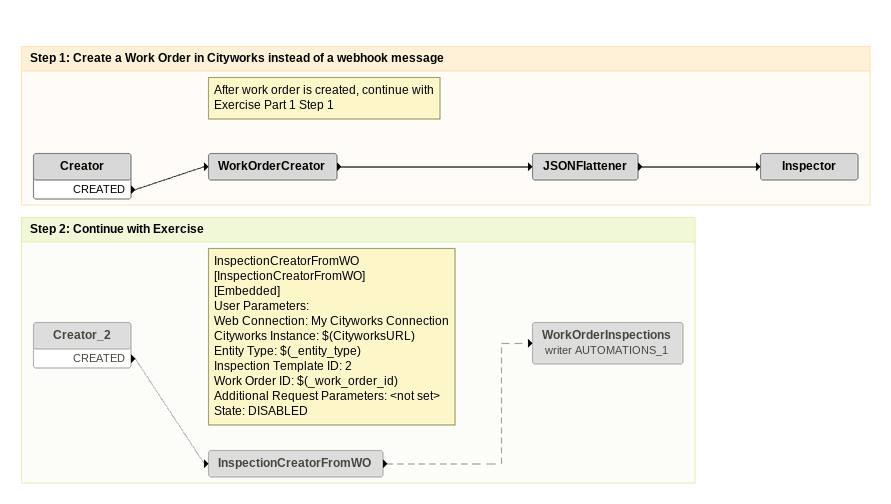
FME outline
Bookmark: Step 1: Create a Work Order in Cityworks instead of a webhook message
Creator
    CREATED -> WorkOrderCreator
Note: After work order is created, continue with Exercise Part 1 Step 1
WorkOrderCreator
    -> JSONFlattener
JSONFlattener
    -> Inspector
Inspector

Bookmark: Step 2: Continue with Exercise
Creator_2 [off]
    CREATED -> InspectionCreatorFromWO [off]
Note: InspectionCreatorFromWO [InspectionCreatorFromWO] / [Embedded] / User Parameters: / Web Connection: My Cityworks Connection / Cityworks Instance: $(CityworksURL) / Entity Type: $(_entity_type) / Inspection Template ID: 2 / Work Order ID: $(_work_order_id) / Additional Request Parameters: <not set> / State: DISABLED
InspectionCreatorFromWO [off]
    -> WorkOrderInspections (writer AUTOMATIONS_1) [off]
WorkOrderInspections (writer AUTOMATIONS_1) [off]
